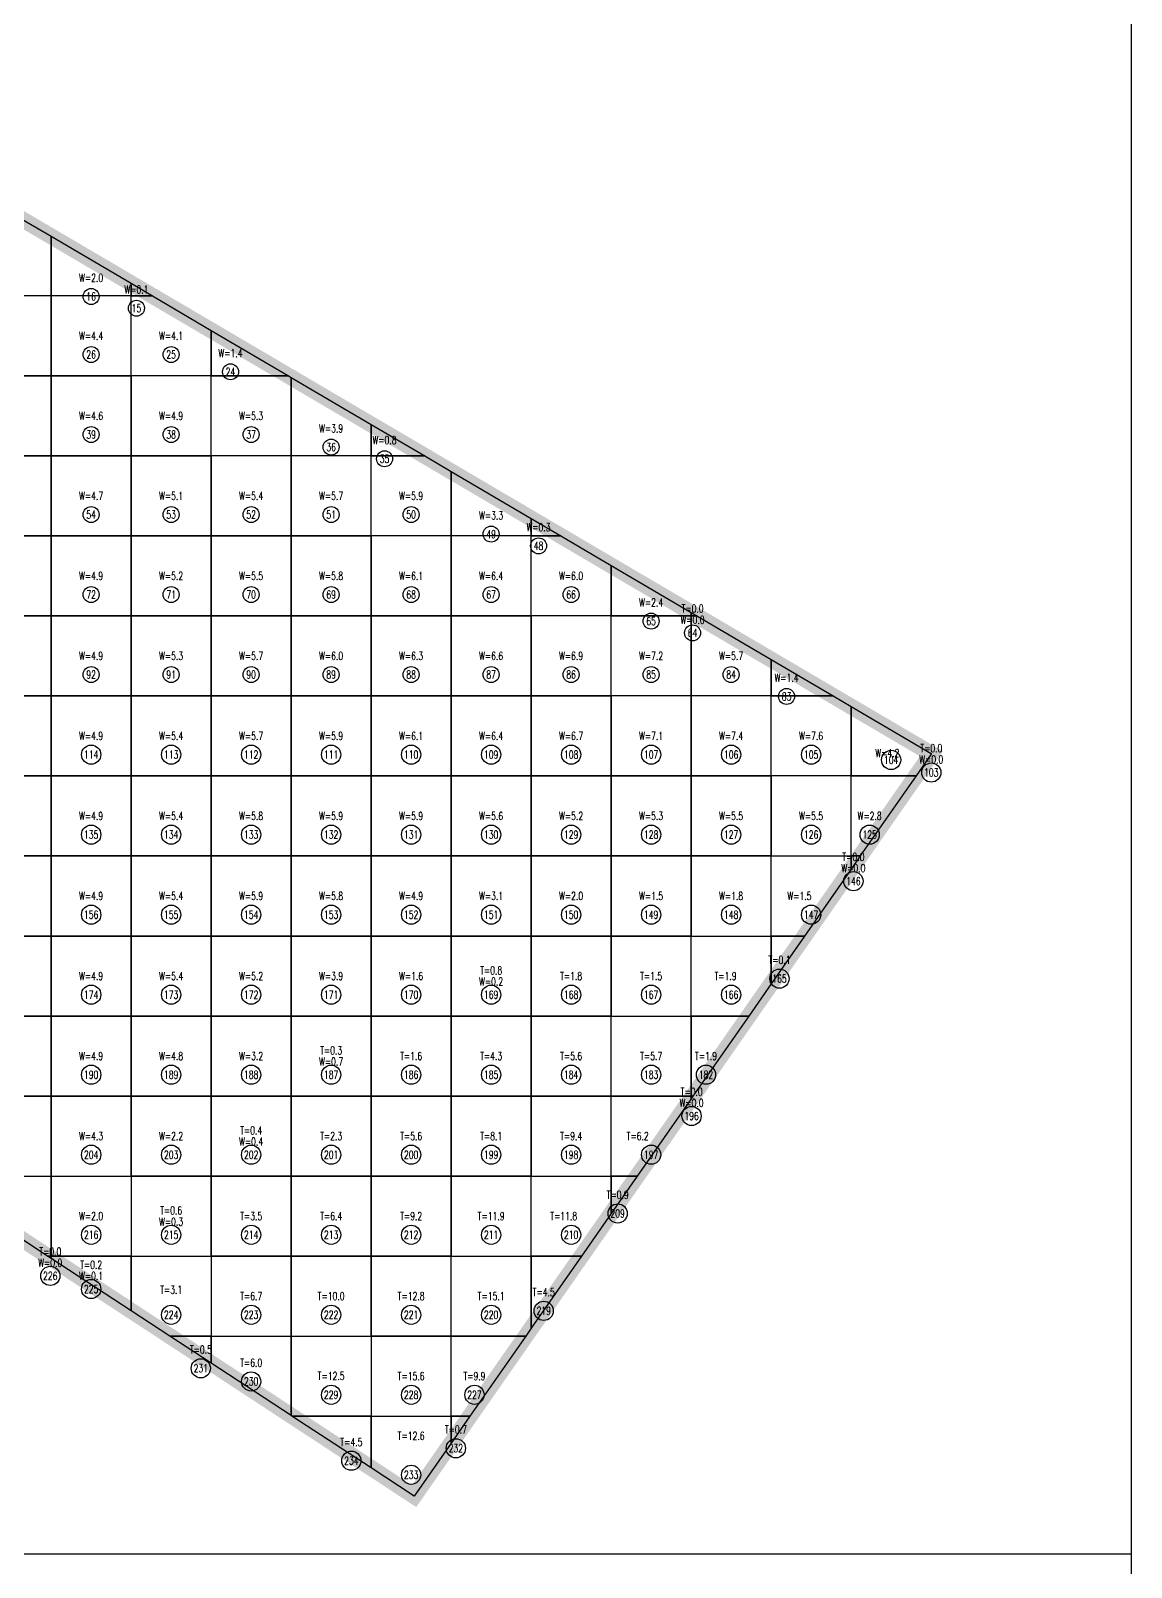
# Model space of a CAD drawing. Extents: x 4283 to 40403, y 1134 to 1764.
# Drawn here: x 6525.6 to 6594.4, y 1619.3 to 1715.3 of the extents above; entities that cross this region are included whole.
import ezdxf
from ezdxf.enums import TextEntityAlignment as Align

# ---------------------------------------------------------------- set-up
doc = ezdxf.new("R2010")
doc.units = 0
for name, color, linetype in [('tdz_5-2方格网', 2, 'Continuous'), ('tdz_5-2方格网计算', 7, 'Continuous'), ('tdz_土方计算图', 7, 'Continuous'), ('tdz_格田', 6, 'Continuous')]:
    doc.layers.add(name, color=color, linetype=linetype)
doc.styles.add('GLandNum', font='txt_____.ttf', dxfattribs={"width": 0.7, "height": 0.5})

msp = doc.modelspace()

# ---------------------------------------------------------------- linework, layer by layer
at = {"layer": 'tdz_5-2方格网', "linetype": 'Continuous'}
for points in [[(6526.897, 1702.43, 3407.979), (6526.897, 1698.71, 3407.983), (6521.897, 1698.71, 3407.991), (6521.897, 1703.71, 3407.985), (6524.719, 1703.71, 3407.981)], [(6531.897, 1699.492, 3407.974), (6531.897, 1698.71, 3407.975), (6526.897, 1698.71, 3407.983), (6526.897, 1702.43, 3407.979)], [(6533.227, 1698.71, 3407.973), (6531.897, 1698.71, 3407.975), (6531.897, 1699.492, 3407.974)], [(6521.897, 1698.71, 3407.991), (6521.897, 1693.71, 3407.997), (6526.897, 1693.71, 3407.989), (6526.897, 1698.71, 3407.983)], [(6526.897, 1698.71, 3407.983), (6526.897, 1693.71, 3407.989), (6531.897, 1693.71, 3407.981), (6531.897, 1698.71, 3407.975)], [(6536.897, 1696.554, 3407.97), (6536.897, 1693.71, 3407.973), (6531.897, 1693.71, 3407.981), (6531.897, 1698.71, 3407.975), (6533.227, 1698.71, 3407.973)], [(6541.736, 1693.71, 3407.966), (6536.897, 1693.71, 3407.973), (6536.897, 1696.554, 3407.97)], [(6521.897, 1693.71, 3407.997), (6521.897, 1688.71, 3408), (6526.897, 1688.71, 3407.995), (6526.897, 1693.71, 3407.989)], [(6526.897, 1693.71, 3407.989), (6526.897, 1688.71, 3407.995), (6531.897, 1688.71, 3407.987), (6531.897, 1693.71, 3407.981)], [(6531.897, 1693.71, 3407.981), (6531.897, 1688.71, 3407.987), (6536.897, 1688.71, 3407.979), (6536.897, 1693.71, 3407.973)], [(6541.897, 1693.615, 3407.965), (6541.897, 1688.71, 3407.971), (6536.897, 1688.71, 3407.979), (6536.897, 1693.71, 3407.973), (6541.736, 1693.71, 3407.966)], [(6546.897, 1690.677, 3407.961), (6546.897, 1688.71, 3407.963), (6541.897, 1688.71, 3407.971), (6541.897, 1693.615, 3407.965)], [(6550.244, 1688.71, 3407.958), (6546.897, 1688.71, 3407.963), (6546.897, 1690.677, 3407.961)], [(6521.897, 1688.71, 3408), (6521.897, 1683.71, 3408), (6526.897, 1683.71, 3408), (6526.897, 1688.71, 3407.995)], [(6526.897, 1688.71, 3407.995), (6526.897, 1683.71, 3408), (6531.897, 1683.71, 3407.993), (6531.897, 1688.71, 3407.987)], [(6531.897, 1688.71, 3407.987), (6531.897, 1683.71, 3407.993), (6536.897, 1683.71, 3407.985), (6536.897, 1688.71, 3407.979)], [(6536.897, 1688.71, 3407.979), (6536.897, 1683.71, 3407.985), (6541.897, 1683.71, 3407.977), (6541.897, 1688.71, 3407.971)], [(6541.897, 1688.71, 3407.971), (6541.897, 1683.71, 3407.977), (6546.897, 1683.71, 3407.969), (6546.897, 1688.71, 3407.963)], [(6551.897, 1687.739, 3407.957), (6551.897, 1683.71, 3407.961), (6546.897, 1683.71, 3407.969), (6546.897, 1688.71, 3407.963), (6550.244, 1688.71, 3407.958)], [(6556.897, 1684.8, 3407.952), (6556.897, 1683.71, 3407.953), (6551.897, 1683.71, 3407.961), (6551.897, 1687.739, 3407.957)], [(6558.753, 1683.71, 3407.951), (6556.897, 1683.71, 3407.953), (6556.897, 1684.8, 3407.952)], [(6521.897, 1683.71, 3408), (6521.897, 1678.71, 3408), (6526.897, 1678.71, 3408), (6526.897, 1683.71, 3408)], [(6526.897, 1683.71, 3408), (6526.897, 1678.71, 3408), (6531.897, 1678.71, 3407.999), (6531.897, 1683.71, 3407.993)], [(6531.897, 1683.71, 3407.993), (6531.897, 1678.71, 3407.999), (6536.897, 1678.71, 3407.991), (6536.897, 1683.71, 3407.985)], [(6536.897, 1683.71, 3407.985), (6536.897, 1678.71, 3407.991), (6541.897, 1678.71, 3407.983), (6541.897, 1683.71, 3407.977)], [(6541.897, 1683.71, 3407.977), (6541.897, 1678.71, 3407.983), (6546.897, 1678.71, 3407.975), (6546.897, 1683.71, 3407.969)], [(6546.897, 1683.71, 3407.969), (6546.897, 1678.71, 3407.975), (6551.897, 1678.71, 3407.967), (6551.897, 1683.71, 3407.961)], [(6551.897, 1683.71, 3407.961), (6551.897, 1678.71, 3407.967), (6556.897, 1678.71, 3407.959), (6556.897, 1683.71, 3407.953)], [(6561.897, 1681.862, 3407.948), (6561.897, 1678.71, 3407.951), (6556.897, 1678.71, 3407.959), (6556.897, 1683.71, 3407.953), (6558.753, 1683.71, 3407.951)], [(6566.897, 1678.924, 3407.943), (6566.897, 1678.71, 3407.944), (6561.897, 1678.71, 3407.951), (6561.897, 1681.862, 3407.948)], [(6521.897, 1678.71, 3408), (6521.897, 1673.71, 3408), (6526.897, 1673.71, 3408), (6526.897, 1678.71, 3408)], [(6526.897, 1678.71, 3408), (6526.897, 1673.71, 3408), (6531.897, 1673.71, 3408), (6531.897, 1678.71, 3407.999)], [(6531.897, 1678.71, 3407.999), (6531.897, 1673.71, 3408), (6536.897, 1673.71, 3407.997), (6536.897, 1678.71, 3407.991)], [(6536.897, 1678.71, 3407.991), (6536.897, 1673.71, 3407.997), (6541.897, 1673.71, 3407.989), (6541.897, 1678.71, 3407.983)], [(6541.897, 1678.71, 3407.983), (6541.897, 1673.71, 3407.989), (6546.897, 1673.71, 3407.981), (6546.897, 1678.71, 3407.975)], [(6546.897, 1678.71, 3407.975), (6546.897, 1673.71, 3407.981), (6551.897, 1673.71, 3407.973), (6551.897, 1678.71, 3407.967)], [(6551.897, 1678.71, 3407.967), (6551.897, 1673.71, 3407.973), (6556.897, 1673.71, 3407.965), (6556.897, 1678.71, 3407.959)], [(6556.897, 1678.71, 3407.959), (6556.897, 1673.71, 3407.965), (6561.897, 1673.71, 3407.957), (6561.897, 1678.71, 3407.951)], [(6561.897, 1673.71, 3407.957), (6561.897, 1678.71, 3407.951), (6566.897, 1678.71, 3407.944), (6566.897, 1673.71, 3407.949)], [(6567.261, 1678.71, 3407.943), (6566.897, 1678.71, 3407.944), (6566.897, 1678.924, 3407.943)], [(6571.897, 1675.986, 3407.939), (6571.897, 1673.71, 3407.942), (6566.897, 1673.71, 3407.949), (6566.897, 1678.71, 3407.944), (6567.261, 1678.71, 3407.943)], [(6575.769, 1673.71, 3407.935), (6571.897, 1673.71, 3407.942), (6571.897, 1675.986, 3407.939)], [(6521.897, 1673.71, 3408), (6521.897, 1668.71, 3408), (6526.897, 1668.71, 3408), (6526.897, 1673.71, 3408)], [(6526.897, 1673.71, 3408), (6526.897, 1668.71, 3408), (6531.897, 1668.71, 3408), (6531.897, 1673.71, 3408)], [(6531.897, 1673.71, 3408), (6531.897, 1668.71, 3408), (6536.897, 1668.71, 3408), (6536.897, 1673.71, 3407.997)], [(6536.897, 1673.71, 3407.997), (6536.897, 1668.71, 3408), (6541.897, 1668.71, 3407.987), (6541.897, 1673.71, 3407.989)], [(6541.897, 1673.71, 3407.989), (6541.897, 1668.71, 3407.987), (6546.897, 1668.71, 3407.965), (6546.897, 1673.71, 3407.981)], [(6546.897, 1673.71, 3407.981), (6546.897, 1668.71, 3407.965), (6551.897, 1668.71, 3407.954), (6551.897, 1673.71, 3407.973)], [(6551.897, 1673.71, 3407.973), (6551.897, 1668.71, 3407.954), (6556.897, 1668.71, 3407.948), (6556.897, 1673.71, 3407.965)], [(6556.897, 1673.71, 3407.965), (6556.897, 1668.71, 3407.948), (6561.897, 1668.71, 3407.942), (6561.897, 1673.71, 3407.957)], [(6561.897, 1673.71, 3407.957), (6561.897, 1668.71, 3407.942), (6566.897, 1668.71, 3407.937), (6566.897, 1673.71, 3407.949)], [(6566.897, 1673.71, 3407.949), (6566.897, 1668.71, 3407.937), (6571.897, 1668.71, 3407.931), (6571.897, 1673.71, 3407.942)], [(6576.897, 1673.047, 3407.934), (6576.897, 1668.71, 3407.911), (6571.897, 1668.71, 3407.931), (6571.897, 1673.71, 3407.942), (6575.769, 1673.71, 3407.935)], [(6580.953, 1668.71, 3407.893), (6576.897, 1668.71, 3407.911), (6576.897, 1673.047, 3407.934), (6581.897, 1670.109, 3407.93), (6581.897, 1670.064, 3407.929)], [(6581.897, 1670.064, 3407.929), (6581.897, 1670.109, 3407.93), (6581.919, 1670.096, 3407.93)], [(6521.897, 1668.71, 3408), (6521.897, 1663.71, 3408), (6526.897, 1663.71, 3408), (6526.897, 1668.71, 3408)], [(6526.897, 1668.71, 3408), (6526.897, 1663.71, 3408), (6531.897, 1663.71, 3408), (6531.897, 1668.71, 3408)], [(6531.897, 1668.71, 3408), (6531.897, 1663.71, 3408), (6536.897, 1663.71, 3408), (6536.897, 1668.71, 3408)], [(6536.897, 1668.71, 3408), (6536.897, 1663.71, 3408), (6541.897, 1663.71, 3407.999), (6541.897, 1668.71, 3407.987)], [(6541.897, 1668.71, 3407.987), (6541.897, 1663.71, 3407.999), (6546.897, 1663.71, 3407.975), (6546.897, 1668.71, 3407.965)], [(6546.897, 1668.71, 3407.965), (6546.897, 1663.71, 3407.975), (6551.897, 1663.71, 3407.951), (6551.897, 1668.71, 3407.954)], [(6551.897, 1668.71, 3407.954), (6551.897, 1663.71, 3407.951), (6556.897, 1663.71, 3407.851), (6556.897, 1668.71, 3407.948)], [(6556.897, 1668.71, 3407.948), (6556.897, 1663.71, 3407.851), (6561.897, 1663.71, 3407.827), (6561.897, 1668.71, 3407.942)], [(6561.897, 1668.71, 3407.942), (6561.897, 1663.71, 3407.827), (6566.897, 1663.71, 3407.804), (6566.897, 1668.71, 3407.937)], [(6566.897, 1668.71, 3407.937), (6566.897, 1663.71, 3407.804), (6571.897, 1663.71, 3407.781), (6571.897, 1668.71, 3407.931)], [(6571.897, 1668.71, 3407.931), (6571.897, 1663.71, 3407.781), (6576.897, 1663.71, 3407.758), (6576.897, 1668.71, 3407.911)], [(6576.897, 1668.71, 3407.911), (6580.953, 1668.71, 3407.893), (6577.468, 1663.71, 3407.758), (6576.897, 1663.71, 3407.758)], [(6521.897, 1663.71, 3408), (6521.897, 1658.71, 3408), (6526.897, 1658.71, 3408), (6526.897, 1663.71, 3408)], [(6526.897, 1663.71, 3408), (6526.897, 1658.71, 3408), (6531.897, 1658.71, 3408), (6531.897, 1663.71, 3408)], [(6531.897, 1663.71, 3408), (6531.897, 1658.71, 3408), (6536.897, 1658.71, 3408), (6536.897, 1663.71, 3408)], [(6536.897, 1663.71, 3408), (6536.897, 1658.71, 3408), (6541.897, 1658.71, 3407.994), (6541.897, 1663.71, 3407.999)], [(6541.897, 1663.71, 3407.999), (6541.897, 1658.71, 3407.994), (6546.897, 1658.71, 3407.932), (6546.897, 1663.71, 3407.975)], [(6546.897, 1663.71, 3407.975), (6546.897, 1658.71, 3407.932), (6551.897, 1658.71, 3407.816), (6551.897, 1663.71, 3407.951)], [(6551.897, 1663.71, 3407.951), (6551.897, 1658.71, 3407.816), (6556.897, 1658.71, 3407.699), (6556.897, 1663.71, 3407.851)], [(6556.897, 1663.71, 3407.851), (6556.897, 1658.71, 3407.699), (6561.897, 1658.71, 3407.674), (6561.897, 1663.71, 3407.827)], [(6561.897, 1663.71, 3407.827), (6561.897, 1658.71, 3407.674), (6566.897, 1658.71, 3407.651), (6566.897, 1663.71, 3407.804)], [(6566.897, 1663.71, 3407.804), (6566.897, 1658.71, 3407.651), (6571.897, 1658.71, 3407.628), (6571.897, 1663.71, 3407.781)], [(6573.983, 1658.71, 3407.623), (6571.897, 1658.71, 3407.628), (6571.897, 1663.71, 3407.781), (6576.897, 1663.71, 3407.758), (6576.897, 1662.891, 3407.736)], [(6576.897, 1663.71, 3407.758), (6577.468, 1663.71, 3407.758), (6576.897, 1662.891, 3407.736)], [(6521.897, 1658.71, 3408), (6521.897, 1653.71, 3408), (6526.897, 1653.71, 3408), (6526.897, 1658.71, 3408)], [(6526.897, 1658.71, 3408), (6526.897, 1653.71, 3408), (6531.897, 1653.71, 3408), (6531.897, 1658.71, 3408)], [(6531.897, 1658.71, 3408), (6531.897, 1653.71, 3408), (6536.897, 1653.71, 3408), (6536.897, 1658.71, 3408)], [(6536.897, 1658.71, 3408), (6536.897, 1653.71, 3408), (6541.897, 1653.71, 3407.896), (6541.897, 1658.71, 3407.994)], [(6541.897, 1658.71, 3407.994), (6541.897, 1653.71, 3407.896), (6546.897, 1653.71, 3407.78), (6546.897, 1658.71, 3407.932)], [(6546.897, 1658.71, 3407.932), (6546.897, 1653.71, 3407.78), (6551.897, 1653.71, 3407.664), (6551.897, 1658.71, 3407.816)], [(6551.897, 1658.71, 3407.816), (6551.897, 1653.71, 3407.664), (6556.897, 1653.71, 3407.547), (6556.897, 1658.71, 3407.699)], [(6556.897, 1658.71, 3407.699), (6556.897, 1653.71, 3407.547), (6561.897, 1653.71, 3407.521), (6561.897, 1658.71, 3407.674)], [(6561.897, 1658.71, 3407.674), (6561.897, 1653.71, 3407.521), (6566.897, 1653.71, 3407.498), (6566.897, 1658.71, 3407.651)], [(6570.497, 1653.71, 3407.488), (6566.897, 1653.71, 3407.498), (6566.897, 1658.71, 3407.651), (6571.897, 1658.71, 3407.628), (6571.897, 1655.718, 3407.542)], [(6571.897, 1658.71, 3407.628), (6573.983, 1658.71, 3407.623), (6571.897, 1655.718, 3407.542)], [(6521.897, 1653.71, 3408), (6521.897, 1648.71, 3408), (6526.897, 1648.71, 3408), (6526.897, 1653.71, 3408)], [(6526.897, 1653.71, 3408), (6526.897, 1648.71, 3408), (6531.897, 1648.71, 3408), (6531.897, 1653.71, 3408)], [(6531.897, 1653.71, 3408), (6531.897, 1648.71, 3408), (6536.897, 1648.71, 3407.9), (6536.897, 1653.71, 3408)], [(6536.897, 1653.71, 3408), (6536.897, 1648.71, 3407.9), (6541.897, 1648.71, 3407.762), (6541.897, 1653.71, 3407.896)], [(6541.897, 1653.71, 3407.896), (6541.897, 1648.71, 3407.762), (6546.897, 1648.71, 3407.628), (6546.897, 1653.71, 3407.78)], [(6546.897, 1653.71, 3407.78), (6546.897, 1648.71, 3407.628), (6551.897, 1648.71, 3407.512), (6551.897, 1653.71, 3407.664)], [(6551.897, 1653.71, 3407.664), (6551.897, 1648.71, 3407.512), (6556.897, 1648.71, 3407.395), (6556.897, 1653.71, 3407.547)], [(6556.897, 1653.71, 3407.547), (6556.897, 1648.71, 3407.395), (6561.897, 1648.71, 3407.368), (6561.897, 1653.71, 3407.521)], [(6561.897, 1648.71, 3407.368), (6561.897, 1653.71, 3407.521), (6566.897, 1653.71, 3407.498), (6566.897, 1648.71, 3407.352)], [(6566.897, 1653.71, 3407.498), (6570.497, 1653.71, 3407.488), (6567.012, 1648.71, 3407.354), (6566.897, 1648.71, 3407.352)], [(6521.897, 1648.71, 3408), (6521.897, 1643.71, 3408), (6526.897, 1643.71, 3408), (6526.897, 1648.71, 3408)], [(6526.897, 1648.71, 3408), (6526.897, 1643.71, 3408), (6531.897, 1643.71, 3407.901), (6531.897, 1648.71, 3408)], [(6531.897, 1648.71, 3408), (6531.897, 1643.71, 3407.901), (6536.897, 1643.71, 3407.759), (6536.897, 1648.71, 3407.9)], [(6536.897, 1648.71, 3407.9), (6536.897, 1643.71, 3407.759), (6541.897, 1643.71, 3407.629), (6541.897, 1648.71, 3407.762)], [(6541.897, 1648.71, 3407.762), (6541.897, 1643.71, 3407.629), (6546.897, 1643.71, 3407.492), (6546.897, 1648.71, 3407.628)], [(6546.897, 1648.71, 3407.628), (6546.897, 1643.71, 3407.492), (6551.897, 1643.71, 3407.36), (6551.897, 1648.71, 3407.512)], [(6551.897, 1648.71, 3407.512), (6551.897, 1643.71, 3407.36), (6556.897, 1643.71, 3407.243), (6556.897, 1648.71, 3407.395)], [(6556.897, 1648.71, 3407.395), (6556.897, 1643.71, 3407.243), (6561.897, 1643.71, 3407.215), (6561.897, 1648.71, 3407.368)], [(6563.527, 1643.71, 3407.219), (6561.897, 1643.71, 3407.215), (6561.897, 1648.71, 3407.368), (6566.897, 1648.71, 3407.352), (6566.897, 1648.545, 3407.349)], [(6566.897, 1648.71, 3407.352), (6567.012, 1648.71, 3407.354), (6566.897, 1648.545, 3407.349)], [(6521.897, 1641.84, 3408), (6521.897, 1643.71, 3408), (6526.897, 1643.71, 3408), (6526.897, 1638.71, 3407.925), (6526.677, 1638.71, 3407.931)], [(6526.897, 1638.71, 3407.925), (6526.897, 1643.71, 3408), (6531.897, 1643.71, 3407.901), (6531.897, 1638.71, 3407.763)], [(6531.897, 1643.71, 3407.901), (6531.897, 1638.71, 3407.763), (6536.897, 1638.71, 3407.621), (6536.897, 1643.71, 3407.759)], [(6536.897, 1643.71, 3407.759), (6536.897, 1638.71, 3407.621), (6541.897, 1638.71, 3407.48), (6541.897, 1643.71, 3407.629)], [(6541.897, 1643.71, 3407.629), (6541.897, 1638.71, 3407.48), (6546.897, 1638.71, 3407.35), (6546.897, 1643.71, 3407.492)], [(6546.897, 1643.71, 3407.492), (6546.897, 1638.71, 3407.35), (6551.897, 1638.71, 3407.221), (6551.897, 1643.71, 3407.36)], [(6551.897, 1643.71, 3407.36), (6551.897, 1638.71, 3407.221), (6556.897, 1638.71, 3407.092), (6556.897, 1643.71, 3407.243)], [(6560.041, 1638.71, 3407.084), (6556.897, 1638.71, 3407.092), (6556.897, 1643.71, 3407.243), (6561.897, 1643.71, 3407.215), (6561.897, 1641.372, 3407.156)], [(6561.897, 1643.71, 3407.215), (6563.527, 1643.71, 3407.219), (6561.897, 1641.372, 3407.156)], [(6526.677, 1638.71, 3407.931), (6526.897, 1638.71, 3407.925), (6526.897, 1638.566, 3407.922)], [(6526.897, 1638.566, 3407.922), (6526.897, 1638.71, 3407.925), (6531.897, 1638.71, 3407.763), (6531.897, 1635.292, 3407.719)], [(6531.897, 1635.292, 3407.719), (6531.897, 1638.71, 3407.763), (6536.897, 1638.71, 3407.621), (6536.897, 1633.71, 3407.54), (6534.313, 1633.71, 3407.62)], [(6536.897, 1638.71, 3407.621), (6536.897, 1633.71, 3407.54), (6541.897, 1633.71, 3407.341), (6541.897, 1638.71, 3407.48)], [(6541.897, 1638.71, 3407.48), (6541.897, 1633.71, 3407.341), (6546.897, 1633.71, 3407.201), (6546.897, 1638.71, 3407.35)], [(6546.897, 1638.71, 3407.35), (6546.897, 1633.71, 3407.201), (6551.897, 1633.71, 3407.072), (6551.897, 1638.71, 3407.221)], [(6556.556, 1633.71, 3407), (6551.897, 1633.71, 3407.072), (6551.897, 1638.71, 3407.221), (6556.897, 1638.71, 3407.092), (6556.897, 1634.199, 3407)], [(6556.897, 1638.71, 3407.092), (6560.041, 1638.71, 3407.084), (6556.897, 1634.199, 3407)], [(6534.313, 1633.71, 3407.62), (6536.897, 1633.71, 3407.54), (6536.897, 1632.018, 3407.515)], [(6536.897, 1632.018, 3407.515), (6536.897, 1633.71, 3407.54), (6541.897, 1633.71, 3407.341), (6541.897, 1628.744, 3407.312)], [(6541.897, 1628.744, 3407.312), (6541.897, 1633.71, 3407.341), (6546.897, 1633.71, 3407.201), (6546.897, 1628.71, 3407.118), (6541.949, 1628.71, 3407.31)], [(6546.897, 1633.71, 3407.201), (6546.897, 1628.71, 3407.118), (6551.897, 1628.71, 3407), (6551.897, 1633.71, 3407.072)], [(6551.897, 1633.71, 3407.072), (6556.556, 1633.71, 3407), (6553.071, 1628.71, 3407), (6551.897, 1628.71, 3407)], [(6541.949, 1628.71, 3407.31), (6546.897, 1628.71, 3407.118), (6546.897, 1625.47, 3407.109)], [(6546.897, 1625.47, 3407.109), (6546.897, 1628.71, 3407.118), (6551.897, 1628.71, 3407), (6551.897, 1627.026, 3407), (6549.586, 1623.71, 3407)], [(6551.897, 1628.71, 3407), (6553.071, 1628.71, 3407), (6551.897, 1627.026, 3407)]]:
    msp.add_polyline3d(points, close=True, dxfattribs=at)
at = {"layer": 'tdz_5-2方格网计算', "color": 7, "linetype": 'Continuous'}
for centre, radius in [((6529.397, 1698.669), 0.5), ((6532.23, 1697.934), 0.5), ((6529.397, 1695.043), 0.5), ((6534.397, 1695.043), 0.5), ((6538.107, 1693.965), 0.5), ((6529.397, 1690.043), 0.5), ((6534.397, 1690.043), 0.5), ((6539.397, 1690.043), 0.5), ((6544.397, 1689.261), 0.5), ((6547.734, 1688.527), 0.5), ((6529.397, 1685.043), 0.5), ((6534.397, 1685.043), 0.5), ((6539.397, 1685.043), 0.5), ((6544.397, 1685.043), 0.5), ((6549.397, 1685.043), 0.5), ((6554.397, 1683.823), 0.5), ((6557.361, 1683.089), 0.5), ((6529.397, 1680.043), 0.5), ((6534.397, 1680.043), 0.5), ((6539.397, 1680.043), 0.5), ((6544.397, 1680.043), 0.5), ((6549.397, 1680.043), 0.5), ((6554.397, 1680.043), 0.5), ((6559.397, 1680.043), 0.5), ((6564.397, 1678.385), 0.5), ((6566.988, 1677.65), 0.5), ((6529.397, 1675.043), 0.5), ((6534.397, 1675.043), 0.5), ((6539.397, 1675.043), 0.5), ((6544.397, 1675.043), 0.5), ((6549.397, 1675.043), 0.5), ((6554.397, 1675.043), 0.5), ((6559.397, 1675.043), 0.5), ((6564.397, 1675.043), 0.5), ((6569.397, 1675.043), 0.5), ((6572.865, 1673.681), 0.5), ((6529.397, 1670.043), 0.6), ((6534.397, 1670.043), 0.6), ((6539.397, 1670.043), 0.6), ((6544.397, 1670.043), 0.6), ((6549.397, 1670.043), 0.6), ((6554.397, 1670.043), 0.6), ((6559.397, 1670.043), 0.6), ((6564.397, 1670.043), 0.6), ((6569.397, 1670.043), 0.6), ((6574.397, 1670.043), 0.6), ((6579.397, 1669.712), 0.6), ((6581.908, 1668.925), 0.6), ((6529.397, 1665.043), 0.6), ((6534.397, 1665.043), 0.6), ((6539.397, 1665.043), 0.6), ((6544.397, 1665.043), 0.6), ((6549.397, 1665.043), 0.6), ((6554.397, 1665.043), 0.6), ((6559.397, 1665.043), 0.6), ((6564.397, 1665.043), 0.6), ((6569.397, 1665.043), 0.6), ((6574.397, 1665.043), 0.6), ((6578.054, 1665.043), 0.6), ((6577.04, 1662.134), 0.6), ((6529.397, 1660.043), 0.6), ((6534.397, 1660.043), 0.6), ((6539.397, 1660.043), 0.6), ((6544.397, 1660.043), 0.6), ((6549.397, 1660.043), 0.6), ((6554.397, 1660.043), 0.6), ((6559.397, 1660.043), 0.6), ((6564.397, 1660.043), 0.6), ((6569.397, 1660.043), 0.6), ((6574.397, 1660.043), 0.6), ((6572.418, 1656.047), 0.6), ((6529.397, 1655.043), 0.6), ((6534.397, 1655.043), 0.6), ((6539.397, 1655.043), 0.6), ((6544.397, 1655.043), 0.6), ((6549.397, 1655.043), 0.6), ((6554.397, 1655.043), 0.6), ((6559.397, 1655.043), 0.6), ((6564.397, 1655.043), 0.6), ((6569.397, 1655.043), 0.6), ((6529.397, 1650.043), 0.6), ((6534.397, 1650.043), 0.6), ((6539.397, 1650.043), 0.6), ((6544.397, 1650.043), 0.6), ((6549.397, 1650.043), 0.6), ((6554.397, 1650.043), 0.6), ((6559.397, 1650.043), 0.6), ((6564.397, 1650.043), 0.6), ((6567.826, 1650.043), 0.6), ((6566.926, 1647.461), 0.6), ((6529.397, 1645.043), 0.6), ((6534.397, 1645.043), 0.6), ((6539.397, 1645.043), 0.6), ((6544.397, 1645.043), 0.6), ((6549.397, 1645.043), 0.6), ((6554.397, 1645.043), 0.6), ((6559.397, 1645.043), 0.6), ((6564.397, 1645.043), 0.6), ((6562.304, 1641.374), 0.6), ((6529.397, 1640.043), 0.6), ((6534.397, 1640.043), 0.6), ((6539.397, 1640.043), 0.6), ((6544.397, 1640.043), 0.6), ((6549.397, 1640.043), 0.6), ((6554.397, 1640.043), 0.6), ((6559.397, 1640.043), 0.6), ((6526.842, 1637.471), 0.6), ((6529.397, 1636.653), 0.6), ((6534.397, 1635.043), 0.6), ((6539.397, 1635.043), 0.6), ((6544.397, 1635.043), 0.6), ((6549.397, 1635.043), 0.6), ((6554.397, 1635.043), 0.6), ((6557.683, 1635.288), 0.6), ((6536.251, 1631.697), 0.6), ((6539.397, 1630.879), 0.6), ((6544.397, 1630.043), 0.6), ((6549.397, 1630.043), 0.6), ((6553.355, 1630.043), 0.6), ((6545.66, 1625.924), 0.6), ((6552.191, 1626.701), 0.6), ((6549.397, 1625.043), 0.6)]:
    msp.add_circle(centre, radius, dxfattribs=at)
at = {"layer": 'tdz_土方计算图', "linetype": 'Continuous'}
msp.add_lwpolyline([(6464.408, 1720.114), (6594.408, 1720.114), (6594.408, 1560.114), (6464.408, 1560.114)], close=True, dxfattribs=at)
msp.add_lwpolyline([(6464.408, 1620.114), (6594.408, 1620.114)], dxfattribs=at)
at = {"layer": 'tdz_格田', "linetype": 'Continuous', "lineweight": 60, "const_width": 1}
msp.add_lwpolyline([(6476.897, 1671.305), (6502.923, 1716.518), (6581.919, 1670.096), (6549.586, 1623.71), (6476.897, 1671.305)], close=True, dxfattribs=at)

# ---------------------------------------------------------------- texts
at = {"layer": 'tdz_5-2方格网计算', "color": 173, "linetype": 'Continuous', "style": 'GLandNum', "width": 0.7}
for s, p in [('W=2.0', (6529.397, 1699.836)), ('W=0.1', (6532.23, 1699.101)), ('W=4.4', (6529.397, 1696.21)), ('W=4.1', (6534.397, 1696.21)), ('W=1.4', (6538.107, 1695.132)), ('W=4.6', (6529.397, 1691.21)), ('W=4.9', (6534.397, 1691.21)), ('W=5.3', (6539.397, 1691.21)), ('W=3.9', (6544.397, 1690.428)), ('W=0.8', (6547.734, 1689.694)), ('W=4.7', (6529.397, 1686.21)), ('W=5.1', (6534.397, 1686.21)), ('W=5.4', (6539.397, 1686.21)), ('W=5.7', (6544.397, 1686.21)), ('W=5.9', (6549.397, 1686.21)), ('W=3.3', (6554.397, 1684.99)), ('W=0.3', (6557.361, 1684.255)), ('W=4.9', (6529.397, 1681.21)), ('W=5.2', (6534.397, 1681.21)), ('W=5.5', (6539.397, 1681.21)), ('W=5.8', (6544.397, 1681.21)), ('W=6.1', (6549.397, 1681.21)), ('W=6.4', (6554.397, 1681.21)), ('W=6.0', (6559.397, 1681.21)), ('W=2.4', (6564.397, 1679.552)), ('W=0.0', (6566.988, 1678.467)), ('W=4.9', (6529.397, 1676.21)), ('W=5.3', (6534.397, 1676.21)), ('W=5.7', (6539.397, 1676.21)), ('W=6.0', (6544.397, 1676.21)), ('W=6.3', (6549.397, 1676.21)), ('W=6.6', (6554.397, 1676.21)), ('W=6.9', (6559.397, 1676.21)), ('W=7.2', (6564.397, 1676.21)), ('W=5.7', (6569.397, 1676.21)), ('W=1.4', (6572.865, 1674.848)), ('W=4.9', (6529.397, 1671.21)), ('W=5.4', (6534.397, 1671.21)), ('W=5.7', (6539.397, 1671.21)), ('W=5.9', (6544.397, 1671.21)), ('W=6.1', (6549.397, 1671.21)), ('W=6.4', (6554.397, 1671.21)), ('W=6.7', (6559.397, 1671.21)), ('W=7.1', (6564.397, 1671.21)), ('W=7.4', (6569.397, 1671.21)), ('W=7.6', (6574.397, 1671.21)), ('W=4.2', (6579.161, 1670.144)), ('W=0.0', (6581.908, 1669.741)), ('W=4.9', (6529.397, 1666.21)), ('W=5.4', (6534.397, 1666.21)), ('W=5.8', (6539.397, 1666.21)), ('W=5.9', (6544.397, 1666.21)), ('W=5.9', (6549.397, 1666.21)), ('W=5.6', (6554.397, 1666.21)), ('W=5.2', (6559.397, 1666.21)), ('W=5.3', (6564.397, 1666.21)), ('W=5.5', (6569.397, 1666.21)), ('W=5.5', (6574.397, 1666.21)), ('W=2.8', (6578.054, 1666.21)), ('W=0.0', (6577.04, 1662.951)), ('W=4.9', (6529.397, 1661.21)), ('W=5.4', (6534.397, 1661.21)), ('W=5.9', (6539.397, 1661.21)), ('W=5.8', (6544.397, 1661.21)), ('W=4.9', (6549.397, 1661.21)), ('W=3.1', (6554.397, 1661.21)), ('W=2.0', (6559.397, 1661.21)), ('W=1.5', (6564.397, 1661.21)), ('W=1.8', (6569.397, 1661.21)), ('W=1.5', (6573.668, 1661.21)), ('W=4.9', (6529.397, 1656.21)), ('W=5.4', (6534.397, 1656.21)), ('W=5.2', (6539.397, 1656.21)), ('W=3.9', (6544.397, 1656.21)), ('W=1.6', (6549.397, 1656.21)), ('W=0.2', (6554.397, 1655.86)), ('W=4.9', (6529.397, 1651.21)), ('W=4.8', (6534.397, 1651.21)), ('W=3.2', (6539.397, 1651.21)), ('W=0.7', (6544.397, 1650.86)), ('W=0.0', (6566.926, 1648.278)), ('W=4.3', (6529.397, 1646.21)), ('W=2.2', (6534.397, 1646.21)), ('W=0.4', (6539.397, 1645.86)), ('W=2.0', (6529.397, 1641.21)), ('W=0.3', (6534.397, 1640.86)), ('W=0.0', (6526.842, 1638.288)), ('W=0.1', (6529.397, 1637.469))]:
    msp.add_text(s, height=0.5, dxfattribs=at).set_placement(p, align=Align.MIDDLE_CENTER)
at = {"layer": 'tdz_5-2方格网计算', "color": 7, "linetype": 'Continuous', "style": 'GLandNum', "width": 0.7}
for s, p in [('16', (6529.397, 1698.669)), ('15', (6532.23, 1697.934)), ('26', (6529.397, 1695.043)), ('25', (6534.397, 1695.043)), ('24', (6538.107, 1693.965)), ('39', (6529.397, 1690.043)), ('38', (6534.397, 1690.043)), ('37', (6539.397, 1690.043)), ('36', (6544.397, 1689.261)), ('35', (6547.734, 1688.527)), ('54', (6529.397, 1685.043)), ('53', (6534.397, 1685.043)), ('52', (6539.397, 1685.043)), ('51', (6544.397, 1685.043)), ('50', (6549.397, 1685.043)), ('49', (6554.397, 1683.823)), ('48', (6557.361, 1683.089)), ('72', (6529.397, 1680.043)), ('71', (6534.397, 1680.043)), ('70', (6539.397, 1680.043)), ('69', (6544.397, 1680.043)), ('68', (6549.397, 1680.043)), ('67', (6554.397, 1680.043)), ('66', (6559.397, 1680.043)), ('65', (6564.397, 1678.385)), ('64', (6566.988, 1677.65)), ('92', (6529.397, 1675.043)), ('91', (6534.397, 1675.043)), ('90', (6539.397, 1675.043)), ('89', (6544.397, 1675.043)), ('88', (6549.397, 1675.043)), ('87', (6554.397, 1675.043)), ('86', (6559.397, 1675.043)), ('85', (6564.397, 1675.043)), ('84', (6569.397, 1675.043)), ('83', (6572.865, 1673.681)), ('114', (6529.397, 1670.043)), ('113', (6534.397, 1670.043)), ('112', (6539.397, 1670.043)), ('111', (6544.397, 1670.043)), ('110', (6549.397, 1670.043)), ('109', (6554.397, 1670.043)), ('108', (6559.397, 1670.043)), ('107', (6564.397, 1670.043)), ('106', (6569.397, 1670.043)), ('105', (6574.397, 1670.043)), ('104', (6579.397, 1669.712)), ('103', (6581.908, 1668.925)), ('135', (6529.397, 1665.043)), ('134', (6534.397, 1665.043)), ('133', (6539.397, 1665.043)), ('132', (6544.397, 1665.043)), ('131', (6549.397, 1665.043)), ('130', (6554.397, 1665.043)), ('129', (6559.397, 1665.043)), ('128', (6564.397, 1665.043)), ('127', (6569.397, 1665.043)), ('126', (6574.397, 1665.043)), ('125', (6578.054, 1665.043)), ('146', (6577.04, 1662.134)), ('156', (6529.397, 1660.043)), ('155', (6534.397, 1660.043)), ('154', (6539.397, 1660.043)), ('153', (6544.397, 1660.043)), ('152', (6549.397, 1660.043)), ('151', (6554.397, 1660.043)), ('150', (6559.397, 1660.043)), ('149', (6564.397, 1660.043)), ('148', (6569.397, 1660.043)), ('147', (6574.397, 1660.043)), ('165', (6572.418, 1656.047)), ('174', (6529.397, 1655.043)), ('173', (6534.397, 1655.043)), ('172', (6539.397, 1655.043)), ('171', (6544.397, 1655.043)), ('170', (6549.397, 1655.043)), ('169', (6554.397, 1655.043)), ('168', (6559.397, 1655.043)), ('167', (6564.397, 1655.043)), ('166', (6569.397, 1655.043)), ('190', (6529.397, 1650.043)), ('189', (6534.397, 1650.043)), ('188', (6539.397, 1650.043)), ('187', (6544.397, 1650.043)), ('186', (6549.397, 1650.043)), ('185', (6554.397, 1650.043)), ('184', (6559.397, 1650.043)), ('183', (6564.397, 1650.043)), ('182', (6567.826, 1650.043)), ('196', (6566.926, 1647.461)), ('204', (6529.397, 1645.043)), ('203', (6534.397, 1645.043)), ('202', (6539.397, 1645.043)), ('201', (6544.397, 1645.043)), ('200', (6549.397, 1645.043)), ('199', (6554.397, 1645.043)), ('198', (6559.397, 1645.043)), ('197', (6564.397, 1645.043)), ('209', (6562.304, 1641.374)), ('216', (6529.397, 1640.043)), ('215', (6534.397, 1640.043)), ('214', (6539.397, 1640.043)), ('213', (6544.397, 1640.043)), ('212', (6549.397, 1640.043)), ('211', (6554.397, 1640.043)), ('210', (6559.397, 1640.043)), ('226', (6526.842, 1637.471)), ('225', (6529.397, 1636.653)), ('224', (6534.397, 1635.043)), ('223', (6539.397, 1635.043)), ('222', (6544.397, 1635.043)), ('221', (6549.397, 1635.043)), ('220', (6554.397, 1635.043)), ('219', (6557.683, 1635.288)), ('231', (6536.251, 1631.697)), ('230', (6539.397, 1630.879)), ('229', (6544.397, 1630.043)), ('228', (6549.397, 1630.043)), ('227', (6553.355, 1630.043)), ('232', (6552.191, 1626.701)), ('234', (6545.66, 1625.924)), ('233', (6549.397, 1625.043))]:
    msp.add_text(s, height=0.5, dxfattribs=at).set_placement(p, align=Align.MIDDLE_CENTER)
at = {"layer": 'tdz_5-2方格网计算', "color": 2, "linetype": 'Continuous', "style": 'GLandNum', "width": 0.7}
for s, p in [('T=0.0', (6566.988, 1679.167)), ('T=0.0', (6581.908, 1670.441)), ('T=0.0', (6577.04, 1663.651)), ('T=0.1', (6572.418, 1657.214)), ('T=0.8', (6554.397, 1656.56)), ('T=1.8', (6559.397, 1656.21)), ('T=1.5', (6564.397, 1656.21)), ('T=1.9', (6569.047, 1656.21)), ('T=0.3', (6544.397, 1651.56)), ('T=1.6', (6549.397, 1651.21)), ('T=4.3', (6554.397, 1651.21)), ('T=5.6', (6559.397, 1651.21)), ('T=5.7', (6564.397, 1651.21)), ('T=1.9', (6567.826, 1651.21)), ('T=0.0', (6566.926, 1648.978)), ('T=0.4', (6539.397, 1646.56)), ('T=2.3', (6544.397, 1646.21)), ('T=5.6', (6549.397, 1646.21)), ('T=8.1', (6554.397, 1646.21)), ('T=9.4', (6559.397, 1646.21)), ('T=6.2', (6563.554, 1646.21)), ('T=0.9', (6562.304, 1642.541)), ('T=0.6', (6534.397, 1641.56)), ('T=3.5', (6539.397, 1641.21)), ('T=6.4', (6544.397, 1641.21)), ('T=9.2', (6549.397, 1641.21)), ('T=11.9', (6554.397, 1641.21)), ('T=11.8', (6558.933, 1641.21)), ('T=0.0', (6526.842, 1638.988)), ('T=0.2', (6529.397, 1638.169)), ('T=3.1', (6534.397, 1636.606)), ('T=6.7', (6539.397, 1636.21)), ('T=10.0', (6544.397, 1636.21)), ('T=12.8', (6549.397, 1636.21)), ('T=15.1', (6554.397, 1636.21)), ('T=4.5', (6557.683, 1636.455)), ('T=0.5', (6536.251, 1632.864)), ('T=6.0', (6539.397, 1632.046)), ('T=12.5', (6544.397, 1631.219)), ('T=15.6', (6549.397, 1631.21)), ('T=9.9', (6553.355, 1631.21)), ('T=12.6', (6549.397, 1627.479)), ('T=0.7', (6552.191, 1627.868)), ('T=4.5', (6545.66, 1627.09))]:
    msp.add_text(s, height=0.5, dxfattribs=at).set_placement(p, align=Align.MIDDLE_CENTER)

doc.saveas('drawing.dxf')
